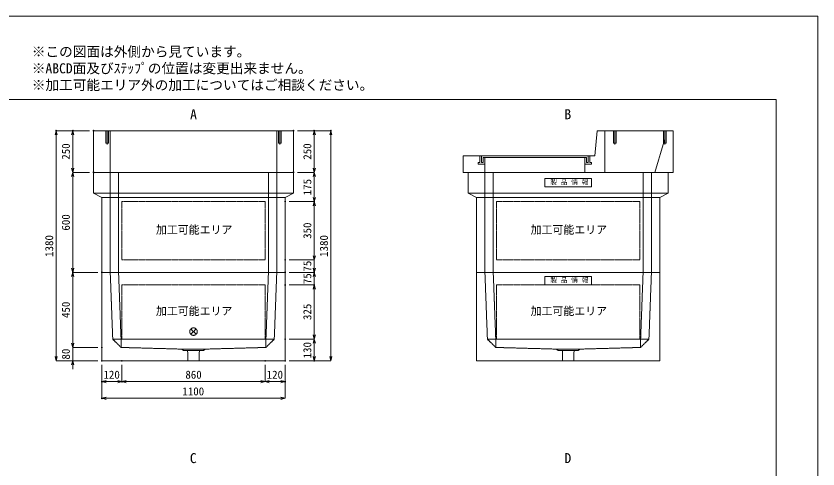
# Model space of a CAD drawing. Units: millimetres, scale not verified. Extents: x -3712 to 3712, y -2625 to 2625.
# Drawn here: x -1103 to 3712, y -91 to 2625 of the extents above; entities that cross this region are included whole.
import ezdxf
from ezdxf.enums import TextEntityAlignment as Align

# ---------------------------------------------------------------- set-up
doc = ezdxf.new("R2010")
doc.units = ezdxf.units.MM
doc.header["$LTSCALE"] = 10
doc.header["$PDMODE"] = 32
doc.header["$PDSIZE"] = 5
doc.linetypes.add('LONG_DASHED1', pattern=[7, 6, -1])
doc.linetypes.add('LONG_DOUBLE_CHAIN', pattern=[21.8, 18, -1, 0.6, -0.6, 0.6, -1])
for name, color, linetype, lineweight in [('0-0_D-TTL', 7, 'Continuous', 9), ('0-1_Defpoints', 7, 'Continuous', 9), ('0-3_D-TTL-TXT', 7, 'Continuous', 9), ('0-5_D-STR-DIM', 3, 'Continuous', 9), ('0-6_0', 7, 'Continuous', 9), ('0-7_D-STR', 7, 'LONG_DASHED1', 9), ('0-8_D-STR-STR4', 134, 'LONG_DASHED1', 9), ('0-9_D-STR-STR2', 1, 'LONG_DASHED1', 9), ('0-A_D-STR-STR1', 7, 'LONG_DASHED1', 9), ('0-B_D-STR-STR5', 1, 'LONG_DOUBLE_CHAIN', 9)]:
    doc.layers.add(name, color=color, linetype=linetype, lineweight=lineweight)
doc.layers.add('0-4_D-STR-TXT', color=7, linetype='Continuous')
doc.styles.add('ＭＳ ゴシック', font='')
doc.styles.get('ＭＳ ゴシック').set_extended_font_data('MS Gothic')

# ---------------------------------------------------------------- blocks, each defined once
blk = doc.blocks.new('A$C4DE05FD1')
at = {"layer": '0-0_D-TTL', "color": 134}
for p, q in [((2000, 38000), (57400, 38000)), ((57400, 38000), (57400, 2000))]:
    blk.add_line(p, q, dxfattribs=at)
at = {"layer": '0-1_Defpoints', "color": 134}
for p, q in [((0, 42000), (59400, 42000)), ((59400, 42000), (59400, 0))]:
    blk.add_line(p, q, dxfattribs=at)
at = {"layer": '0-3_D-TTL-TXT', "style": 'ＭＳ ゴシック'}
for s, p in [('※この図面は外側から見ています。', (21630.46, 39907.83)), ('※ABCD面及びｽﾃｯﾌﾟの位置は変更出来ません。', (21630.46, 39107.83)), ('※加工可能エリア外の加工についてはご相談ください。', (21630.46, 38307.83))]:
    blk.add_text(s, height=481.1, dxfattribs=at).set_placement(p, align=Align.BOTTOM_LEFT)
blk = doc.blocks.new('_Open30')
at = {"layer": '0-6_0'}
blk.add_line((0, 0), (-10, 0), dxfattribs=at)
blk.add_lwpolyline([(-10, 2.679), (0, 0), (-10, -2.679)], dxfattribs=at)
blk = doc.blocks.new('A$C31CA379A')
at = {"layer": '0-4_D-STR-TXT', "style": 'ＭＳ ゴシック'}
for s, p in [('A', (-163.09, -1095.26)), ('B', (17819.36, -1095.26)), ('C', (-175.7, -17595.46)), ('D', (17819.36, -17595.27))]:
    blk.add_text(s, height=481.1, dxfattribs=at).set_placement(p, align=Align.BOTTOM_LEFT)
blk = doc.blocks.new('A$C40681761')
at = {"layer": '0-7_D-STR', "linetype": 'Continuous'}
for p, q in [((-6000, 2500), (6000, 2500)), ((-6000, 2500), (-6000, 0)), ((6000, 2500), (6000, 0)), ((-6000, 0), (6000, 0))]:
    blk.add_line(p, q, dxfattribs=at)
at = {"layer": '0-7_D-STR'}
for p, q in [((-5000, 2500), (-5000, 0)), ((5000, 2500), (5000, 0))]:
    blk.add_line(p, q, dxfattribs=at)
at = {"layer": '0-9_D-STR-STR2'}
for p, q in [((-5175, 1670), (-5175, 2500)), ((5175, 1670), (5175, 2500))]:
    blk.add_line(p, q, dxfattribs=at)
for points in [[(-5255, 2500), (-5255, 1750), (-5095, 1750), (-5095, 2500)], [(5255, 2500), (5255, 1750), (5095, 1750), (5095, 2500)]]:
    blk.add_lwpolyline(points, dxfattribs=at)
blk = doc.blocks.new('A$C466D2232')
at = {"layer": '0-7_D-STR', "linetype": 'Continuous'}
for p, q in [((1600, 1000), (1750, 2500)), ((6300, 2500), (1750, 2500)), ((6300, 0), (6300, 2500)), ((-6300, 1000), (1600, 1000)), ((-6300, 0), (-6300, 1000)), ((-6300, 0), (6300, 0))]:
    blk.add_line(p, q, dxfattribs=at)
at = {"layer": '0-7_D-STR'}
for p, q in [((2200, 2500), (2200, 0)), ((5800, 2000), (5800, 2500)), ((5800, 2000), (5200, 0)), ((-5000, 0), (-5000, 900)), ((1000, 900), (1000, 0))]:
    blk.add_line(p, q, dxfattribs=at)
at = {"layer": '0-8_D-STR-STR4'}
for points in [[(-5300, 1000), (-5300, 600), (-5400, 600), (-5400, 500), (-5000, 500)], [(-5000, 900), (-5100, 900), (-5100, 600), (-5200, 600), (-5200, 1000)], [(1300, 1000), (1300, 600), (1400, 600), (1400, 500), (1000, 500)], [(1100, 900), (1100, 600), (1200, 600), (1200, 1000)], [(-5000, 900), (1000, 900), (1100, 900)]]:
    blk.add_lwpolyline(points, dxfattribs=at)
at = {"layer": '0-9_D-STR-STR2'}
for p, q in [((2797.8, 1670), (2797.8, 2500)), ((5800, 1670), (5800, 2500))]:
    blk.add_line(p, q, dxfattribs=at)
for points in [[(2877.8, 2500), (2877.8, 1750), (2717.8, 1750), (2717.8, 2500)], [(5880, 2500), (5880, 1750), (5720, 1750), (5720, 2500)]]:
    blk.add_lwpolyline(points, dxfattribs=at)
blk = doc.blocks.new('A$C737D46CD')
at = {"layer": '0-A_D-STR-STR1', "linetype": 'Continuous'}
blk.add_lwpolyline([(-1410, 0), (1410, 0), (1410, -500), (-1410, -500)], close=True, dxfattribs=at)
at = {"layer": '0-A_D-STR-STR1', "style": 'ＭＳ ゴシック'}
blk.add_text('製 品 情 報', height=288.6, dxfattribs=at).set_placement((-1074.8, -441.2), align=Align.BOTTOM_LEFT)
blk = doc.blocks.new('A$C11D6768D')
at = {"layer": '0-7_D-STR', "linetype": 'Continuous'}
for p, q in [((6000, 6000), (-6000, 6000)), ((-6000, 4750), (-6000, 6000)), ((6000, 4750), (6000, 6000)), ((-6000, 4750), (-5500, 4500)), ((-6000, 4750), (6000, 4750)), ((-5500, 0), (-5500, 4500)), ((5500, 4500), (-5500, 4500)), ((6000, 4750), (5500, 4500)), ((5500, 0), (5500, 4500)), ((5500, 0), (-5500, 0))]:
    blk.add_line(p, q, dxfattribs=at)
at = {"layer": '0-7_D-STR'}
for p, q in [((-5000, 6000), (-5000, 0)), ((-4500, 6000), (-4500, 0)), ((4500, 6000), (4500, 0)), ((5000, 6000), (5000, 0))]:
    blk.add_line(p, q, dxfattribs=at)
at = {"layer": '0-B_D-STR-STR5'}
for p, q in [((4300, 4250), (4300, 750)), ((4300, 750), (-4300, 750))]:
    blk.add_line(p, q, dxfattribs=at)
blk.add_lwpolyline([(4300, 4250), (-4300, 4250), (-4300, 750)], dxfattribs=at)
at = {"layer": '0-A_D-STR-STR1'}
blk.add_blockref('A$C737D46CD', (0, 5625), dxfattribs=at)
blk = doc.blocks.new('A$C451E53F1')
at = {"layer": '0-7_D-STR', "linetype": 'Continuous'}
for p, q in [((6000, 6000), (-6000, 6000)), ((-6000, 4750), (-6000, 6000)), ((6000, 4750), (6000, 6000)), ((-6000, 4750), (-5500, 4500)), ((-6000, 4750), (6000, 4750)), ((-5500, 0), (-5500, 4500)), ((5500, 4500), (-5500, 4500)), ((6000, 4750), (5500, 4500)), ((5500, 0), (5500, 4500)), ((5500, 0), (-5500, 0))]:
    blk.add_line(p, q, dxfattribs=at)
at = {"layer": '0-7_D-STR'}
for p, q in [((-5000, 6000), (-5000, 0)), ((-4500, 6000), (-4500, 0)), ((4500, 6000), (4500, 0)), ((5000, 6000), (5000, 0))]:
    blk.add_line(p, q, dxfattribs=at)
at = {"layer": '0-B_D-STR-STR5'}
for p, q in [((4300, 4250), (4300, 750)), ((4300, 750), (-4300, 750))]:
    blk.add_line(p, q, dxfattribs=at)
blk.add_lwpolyline([(4300, 4250), (-4300, 4250), (-4300, 750)], dxfattribs=at)
blk = doc.blocks.new('A$C19F174D8')
at = {"layer": '0-7_D-STR'}
for p, q in [((-5000, 0), (-4850, -4000)), ((-4500, 0), (-4350, -4000)), ((4500, 0), (4350, -4000)), ((5000, 0), (4850, -4000)), ((-4350, -4500), (-4850, -4000)), ((4850, -4000), (-4850, -4000)), ((-4350, -4500), (-4350, -4000)), ((4350, -4500), (4850, -4000)), ((4350, -4500), (4350, -4000)), ((-4350, -4500), (-700, -4600)), ((700, -4600), (-700, -4600)), ((-600, -4690), (-700, -4600)), ((600, -4690), (-600, -4690)), ((-333, -5300), (-352.5, -4690)), ((333, -5300), (352.5, -4690)), ((600, -4690), (700, -4600)), ((4350, -4500), (700, -4600))]:
    blk.add_line(p, q, dxfattribs=at)
at = {"layer": '0-7_D-STR', "linetype": 'Continuous'}
for p, q in [((5500, -5300), (5500, 0)), ((-5500, -5300), (5500, -5300))]:
    blk.add_line(p, q, dxfattribs=at)
blk.add_lwpolyline([(-5500, -5300), (-5500, 0), (5500, 0)], dxfattribs=at)
at = {"layer": '0-B_D-STR-STR5'}
for p, q in [((4300, -750), (4300, -4000)), ((4300, -4000), (-4300, -4000))]:
    blk.add_line(p, q, dxfattribs=at)
blk.add_lwpolyline([(4300, -750), (-4300, -750), (-4300, -4000)], dxfattribs=at)
at = {"layer": '0-A_D-STR-STR1'}
blk.add_blockref('A$C737D46CD', (0, -250), dxfattribs=at)
blk = doc.blocks.new('A$C6F5C57E3')
at = {"layer": '0-7_D-STR'}
for p, q in [((-5000, 0), (-4850, -4000)), ((-4500, 0), (-4350, -4000)), ((4500, 0), (4350, -4000)), ((5000, 0), (4850, -4000)), ((-4350, -4500), (-4850, -4000)), ((4850, -4000), (-4850, -4000)), ((-4350, -4500), (-4350, -4000)), ((4350, -4500), (4850, -4000)), ((4350, -4500), (4350, -4000)), ((-4350, -4500), (-700, -4600)), ((700, -4600), (-700, -4600)), ((-600, -4690), (-700, -4600)), ((600, -4690), (-600, -4690)), ((-333, -5300), (-352.5, -4690)), ((333, -5300), (352.5, -4690)), ((600, -4690), (700, -4600)), ((4350, -4500), (700, -4600))]:
    blk.add_line(p, q, dxfattribs=at)
at = {"layer": '0-7_D-STR', "linetype": 'Continuous'}
for p, q in [((5500, -5300), (5500, 0)), ((-5500, -5300), (5500, -5300))]:
    blk.add_line(p, q, dxfattribs=at)
blk.add_lwpolyline([(-5500, -5300), (-5500, 0), (5500, 0)], dxfattribs=at)
at = {"layer": '0-B_D-STR-STR5'}
for p, q in [((-4300, -750), (-4300, -4000)), ((4300, -750), (-4300, -750)), ((4300, -750), (4300, -4000)), ((4300, -4000), (-4300, -4000))]:
    blk.add_line(p, q, dxfattribs=at)
blk = doc.blocks.new('A$C1C640AAB')
at = {"layer": '0-B_D-STR-STR5'}
for p, q in [((-159.1, -159.1), (159.1, 159.1)), ((-159.1, 159.1), (159.1, -159.1))]:
    blk.add_line(p, q, dxfattribs=at)
blk.add_circle((0, 0), 225, dxfattribs=at)

msp = doc.modelspace()

# ---------------------------------------------------------------- linework, layer by layer
at = {"layer": '0-1_Defpoints'}
for p in [(-862.5, 1937.5), (-762.5, 1937.5), (-637.5, 1937.5), (562.5, 1937.5), (687.5, 1937.5), (787.5, 1937.5), (-637.5, 1687.5), (-637.5, 1687.5), (562.5, 1687.5), (512.5, 1512.5), (687.5, 1512.5), (512.5, 1162.5), (-762.5, 1087.5), (-762.5, 1087.5), (-587.5, 1087.5), (-587.5, 1087.5), (512.5, 1087.5), (512.5, 1087.5), (687.5, 1087.5), (687.5, 1087.5), (512.5, 1012.5), (687.5, 1012.5), (512.5, 687.5), (-587.5, 637.5), (-762.5, 557.5), (-587.5, 557.5), (-587.5, 557.5), (-467.5, 557.5), (392.5, 557.5), (512.5, 557.5), (512.5, 557.5), (512.5, 557.5), (687.5, 557.5), (-587.5, 432.5), (-467.5, 432.5), (512.5, 432.5), (-587.5, 332.5)]:
    msp.add_point(p, dxfattribs=at)
at = {"layer": '0-5_D-STR-DIM'}
for p, q in [((-662.5, 1937.5), (-862.5, 1937.5)), ((-662.5, 1937.5), (-762.5, 1937.5)), ((587.5, 1937.5), (687.5, 1937.5)), ((587.5, 1937.5), (787.5, 1937.5)), ((-862.5, 582.5), (-862.5, 1912.5)), ((-762.5, 1712.5), (-762.5, 1912.5)), ((687.5, 1712.5), (687.5, 1912.5)), ((787.5, 582.5), (787.5, 1912.5)), ((-662.5, 1687.5), (-762.5, 1687.5)), ((-662.5, 1687.5), (-762.5, 1687.5)), ((587.5, 1687.5), (687.5, 1687.5)), ((587.5, 1687.5), (687.5, 1687.5)), ((-762.5, 1662.5), (-762.5, 1112.5)), ((687.5, 1662.5), (687.5, 1537.5)), ((537.5, 1512.5), (687.5, 1512.5)), ((537.5, 1512.5), (687.5, 1512.5)), ((687.5, 1187.5), (687.5, 1487.5)), ((687.5, 1187.5), (687.5, 1212.5)), ((537.5, 1162.5), (687.5, 1162.5)), ((537.5, 1162.5), (687.5, 1162.5)), ((687.5, 1162.5), (687.5, 1087.5)), ((687.5, 1112.5), (687.5, 1137.5)), ((-612.5, 1087.5), (-762.5, 1087.5)), ((-612.5, 1087.5), (-762.5, 1087.5)), ((-762.5, 662.5), (-762.5, 1062.5)), ((537.5, 1087.5), (687.5, 1087.5)), ((537.5, 1087.5), (687.5, 1087.5)), ((687.5, 1012.5), (687.5, 1087.5)), ((687.5, 1062.5), (687.5, 1037.5)), ((537.5, 1012.5), (687.5, 1012.5)), ((537.5, 1012.5), (687.5, 1012.5)), ((687.5, 987.5), (687.5, 962.5)), ((687.5, 712.5), (687.5, 987.5)), ((-762.5, 662.5), (-762.5, 687.5)), ((537.5, 687.5), (687.5, 687.5)), ((537.5, 687.5), (687.5, 687.5)), ((-612.5, 637.5), (-762.5, 637.5)), ((-612.5, 637.5), (-762.5, 637.5)), ((-762.5, 637.5), (-762.5, 557.5)), ((687.5, 662.5), (687.5, 582.5)), ((-612.5, 557.5), (-862.5, 557.5)), ((-612.5, 557.5), (-762.5, 557.5)), ((-762.5, 532.5), (-762.5, 507.5)), ((-587.5, 532.5), (-587.5, 332.5)), ((-587.5, 532.5), (-587.5, 432.5)), ((-467.5, 532.5), (-467.5, 432.5)), ((-467.5, 532.5), (-467.5, 432.5)), ((392.5, 532.5), (392.5, 432.5)), ((392.5, 532.5), (392.5, 432.5)), ((512.5, 532.5), (512.5, 432.5)), ((512.5, 532.5), (512.5, 332.5)), ((537.5, 557.5), (687.5, 557.5)), ((537.5, 557.5), (787.5, 557.5)), ((-492.5, 432.5), (-562.5, 432.5)), ((367.5, 432.5), (-442.5, 432.5)), ((417.5, 432.5), (487.5, 432.5)), ((487.5, 332.5), (-562.5, 332.5))]:
    msp.add_line(p, q, dxfattribs=at)

# ---------------------------------------------------------------- block references
at = {"layer": '0-0_D-TTL', "xscale": 0.125, "yscale": 0.125}
msp.add_blockref('A$C4DE05FD1', (-3712.5, -2625), dxfattribs=at)
at = {"layer": '0-4_D-STR-TXT', "xscale": 0.125, "yscale": 0.125}
msp.add_blockref('A$C31CA379A', (-37.5, 2125), dxfattribs=at)
at = {"layer": '0-5_D-STR-DIM', "xscale": 2.5, "yscale": 2.5}
for p, rotation in [((-862.5, 1937.5), 90), ((-762.5, 1937.5), 90), ((687.5, 1937.5), 90), ((787.5, 1937.5), 90), ((-762.5, 1687.5), 270), ((-762.5, 1687.5), 90), ((687.5, 1687.5), 270), ((687.5, 1687.5), 90), ((687.5, 1512.5), 270), ((687.5, 1512.5), 90), ((687.5, 1162.5), 270), ((687.5, 1162.5), 270), ((-762.5, 1087.5), 270), ((687.5, 1087.5), 270), ((-762.5, 1087.5), 90), ((687.5, 1087.5), 90), ((687.5, 1012.5), 90), ((687.5, 1012.5), 90), ((687.5, 687.5), 270), ((687.5, 687.5), 90), ((-762.5, 637.5), 270), ((-762.5, 637.5), 270), ((-862.5, 557.5), 270), ((687.5, 557.5), 270), ((787.5, 557.5), 270), ((-762.5, 557.5), 90), ((-587.5, 432.5), 180), ((-467.5, 432.5), 180), ((392.5, 432.5), 180), ((-587.5, 332.5), 180)]:
    msp.add_blockref('_Open30', p, dxfattribs=dict(at, rotation=rotation))
for p in [(-467.5, 432.5), (392.5, 432.5), (512.5, 432.5), (512.5, 332.5)]:
    msp.add_blockref('_Open30', p, dxfattribs=at)
at = {"layer": '0-7_D-STR', "xscale": 0.1, "yscale": 0.1}
for name, p in [('A$C40681761', (-37.5, 1687.5)), ('A$C466D2232', (2212.5, 1687.5)), ('A$C451E53F1', (-37.5, 1087.5)), ('A$C11D6768D', (2212.5, 1087.5)), ('A$C6F5C57E3', (-37.5, 1087.5)), ('A$C19F174D8', (2212.5, 1087.5))]:
    msp.add_blockref(name, p, dxfattribs=at)
at = {"layer": '0-B_D-STR-STR5', "xscale": 0.1, "yscale": 0.1}
msp.add_blockref('A$C1C640AAB', (-37.5, 732.5), dxfattribs=at)

# ---------------------------------------------------------------- texts
at = {"layer": '0-5_D-STR-DIM', "style": 'ＭＳ ゴシック'}
for s, p in [('250', (-765.74, 1763.49)), ('250', (684.26, 1763.49)), ('175', (684.26, 1549.98)), ('600', (-765.75, 1338.24)), ('350', (684.26, 1288.61)), ('1380', (-865.74, 1180.58)), ('1380', (784.26, 1180.58)), ('75', (684.26, 1092.39)), ('75', (684.26, 1017.39)), ('450', (-765.74, 814)), ('325', (684.26, 801.76)), ('80', (-765.75, 564.87)), ('130', (684.26, 571.84))]:
    msp.add_text(s, height=48.09, rotation=90, dxfattribs=at).set_placement(p, align=Align.BOTTOM_LEFT)
for s, p in [('120', (-578.16, 435.74)), ('860', (-86.38, 435.75)), ('120', (401.84, 435.74)), ('1100', (-104.42, 335.74))]:
    msp.add_text(s, height=48.09, dxfattribs=at).set_placement(p, align=Align.BOTTOM_LEFT)
at = {"layer": '0-B_D-STR-STR5', "style": 'ＭＳ ゴシック'}
for p in [(-263.09, 1304.8), (1986.91, 1304.8), (-263.09, 817.3), (1986.91, 817.3)]:
    msp.add_text('加工可能エリア', height=48.09, dxfattribs=at).set_placement(p, align=Align.BOTTOM_LEFT)

doc.saveas('drawing.dxf')
